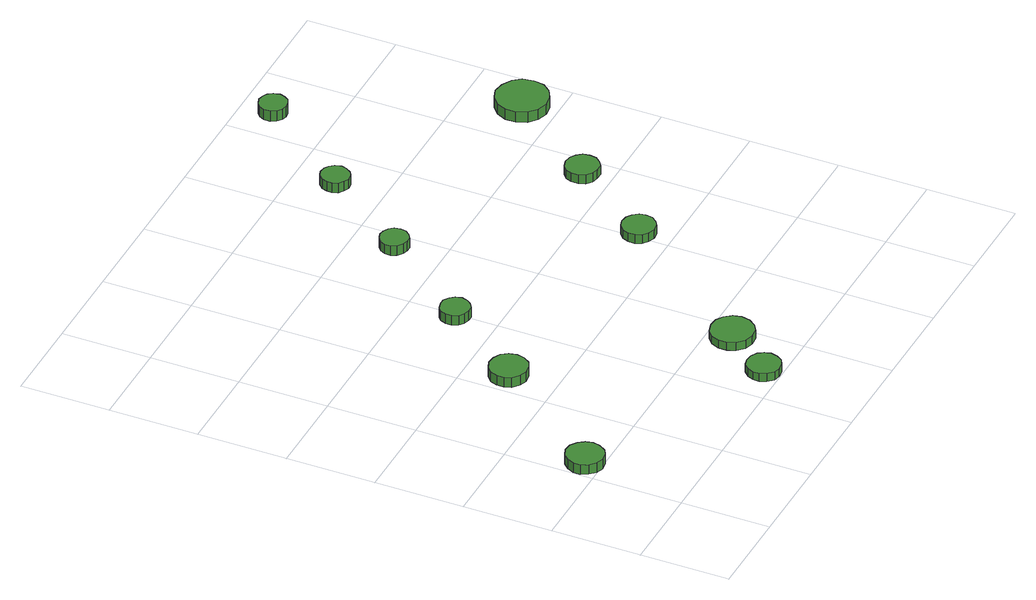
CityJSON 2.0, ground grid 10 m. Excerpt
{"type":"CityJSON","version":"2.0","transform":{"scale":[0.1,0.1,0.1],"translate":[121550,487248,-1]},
"CityObjects":{
"tree1":{"type":"SolitaryVegetationObject","attributes":{"function":"something"},"geometry":[{"type":"MultiSurface","lod":"1","boundaries":[[[0,1,2,3,4,5,6,7,8,9,10,11,12,13,14]],[[15,16,17,18,19,20,21,22,23,24,25,26,27,28,29]],[[0,29,28,1]],[[1,28,27,2]],[[2,27,26,3]],[[3,26,25,4]],[[4,25,24,5]],[[5,24,23,6]],[[6,23,22,7]],[[7,22,21,8]],[[8,21,20,9]],[[9,20,19,10]],[[10,19,18,11]],[[11,18,17,12]],[[12,17,16,13]],[[13,16,15,14]],[[14,15,29,0]]]}]},
"tree2":{"type":"SolitaryVegetationObject","attributes":{"function":"something"},"geometry":[{"type":"MultiSurface","lod":"1","boundaries":[[[30,31,32,33,34,35,36,37,38,39,40,41,42,43,44]],[[45,46,47,48,49,50,51,52,53,54,55,56,57,58,59]],[[30,59,58,31]],[[31,58,57,32]],[[32,57,56,33]],[[33,56,55,34]],[[34,55,54,35]],[[35,54,53,36]],[[36,53,52,37]],[[37,52,51,38]],[[38,51,50,39]],[[39,50,49,40]],[[40,49,48,41]],[[41,48,47,42]],[[42,47,46,43]],[[43,46,45,44]],[[44,45,59,30]]]}]},
"tree3":{"type":"SolitaryVegetationObject","attributes":{"function":"something"},"geometry":[{"type":"MultiSurface","lod":"1","boundaries":[[[60,61,62,63,64,65,66,67,68,69,70,71,72,73,74]],[[75,76,77,78,79,80,81,82,83,84,85,86,87,88,89]],[[60,89,88,61]],[[61,88,87,62]],[[62,87,86,63]],[[63,86,85,64]],[[64,85,84,65]],[[65,84,83,66]],[[66,83,82,67]],[[67,82,81,68]],[[68,81,80,69]],[[69,80,79,70]],[[70,79,78,71]],[[71,78,77,72]],[[72,77,76,73]],[[73,76,75,74]],[[74,75,89,60]]]}]},
"tree4":{"type":"SolitaryVegetationObject","attributes":{"function":"something"},"geometry":[{"type":"MultiSurface","lod":"1","boundaries":[[[90,91,92,93,94,95,96,97,98,99,100,101,102,103,104]],[[105,106,107,108,109,110,111,112,113,114,115,116,117,118,119]],[[90,119,118,91]],[[91,118,117,92]],[[92,117,116,93]],[[93,116,115,94]],[[94,115,114,95]],[[95,114,113,96]],[[96,113,112,97]],[[97,112,111,98]],[[98,111,110,99]],[[99,110,109,100]],[[100,109,108,101]],[[101,108,107,102]],[[102,107,106,103]],[[103,106,105,104]],[[104,105,119,90]]]}]},
"tree5":{"type":"SolitaryVegetationObject","attributes":{"function":"something"},"geometry":[{"type":"MultiSurface","lod":"1","boundaries":[[[120,121,122,123,124,125,126,127,128,129,130,131,132,133,134]],[[135,136,137,138,139,140,141,142,143,144,145,146,147,148,149]],[[120,149,148,121]],[[121,148,147,122]],[[122,147,146,123]],[[123,146,145,124]],[[124,145,144,125]],[[125,144,143,126]],[[126,143,142,127]],[[127,142,141,128]],[[128,141,140,129]],[[129,140,139,130]],[[130,139,138,131]],[[131,138,137,132]],[[132,137,136,133]],[[133,136,135,134]],[[134,135,149,120]]]}]},
"tree6":{"type":"SolitaryVegetationObject","attributes":{"function":"something"},"geometry":[{"type":"MultiSurface","lod":"1","boundaries":[[[150,151,152,153,154,155,156,157,158,159,160,161,162,163,164]],[[165,166,167,168,169,170,171,172,173,174,175,176,177,178,179]],[[150,179,178,151]],[[151,178,177,152]],[[152,177,176,153]],[[153,176,175,154]],[[154,175,174,155]],[[155,174,173,156]],[[156,173,172,157]],[[157,172,171,158]],[[158,171,170,159]],[[159,170,169,160]],[[160,169,168,161]],[[161,168,167,162]],[[162,167,166,163]],[[163,166,165,164]],[[164,165,179,150]]]}]},
"tree7":{"type":"SolitaryVegetationObject","attributes":{"function":"something"},"geometry":[{"type":"MultiSurface","lod":"1","boundaries":[[[180,181,182,183,184,185,186,187,188,189,190,191,192,193,194]],[[195,196,197,198,199,200,201,202,203,204,205,206,207,208,209]],[[180,209,208,181]],[[181,208,207,182]],[[182,207,206,183]],[[183,206,205,184]],[[184,205,204,185]],[[185,204,203,186]],[[186,203,202,187]],[[187,202,201,188]],[[188,201,200,189]],[[189,200,199,190]],[[190,199,198,191]],[[191,198,197,192]],[[192,197,196,193]],[[193,196,195,194]],[[194,195,209,180]]]}]},
"tree8":{"type":"SolitaryVegetationObject","attributes":{"function":"something"},"geometry":[{"type":"MultiSurface","lod":"1","boundaries":[[[210,211,212,213,214,215,216,217,218,219,220,221,222,223,224]],[[225,226,227,228,229,230,231,232,233,234,235,236,237,238,239]],[[210,239,238,211]],[[211,238,237,212]],[[212,237,236,213]],[[213,236,235,214]],[[214,235,234,215]],[[215,234,233,216]],[[216,233,232,217]],[[217,232,231,218]],[[218,231,230,219]],[[219,230,229,220]],[[220,229,228,221]],[[221,228,227,222]],[[222,227,226,223]],[[223,226,225,224]],[[224,225,239,210]]]}]},
"tree9":{"type":"SolitaryVegetationObject","attributes":{"function":"something"},"geometry":[{"type":"MultiSurface","lod":"1","boundaries":[[[240,241,242,243,244,245,246,247,248,249,250,251,252,253,254]],[[255,256,257,258,259,260,261,262,263,264,265,266,267,268,269]],[[240,269,268,241]],[[241,268,267,242]],[[242,267,266,243]],[[243,266,265,244]],[[244,265,264,245]],[[245,264,263,246]],[[246,263,262,247]],[[247,262,261,248]],[[248,261,260,249]],[[249,260,259,250]],[[250,259,258,251]],[[251,258,257,252]],[[252,257,256,253]],[[253,256,255,254]],[[254,255,269,240]]]}]},
"tree10":{"type":"SolitaryVegetationObject","attributes":{"function":"something"},"geometry":[{"type":"MultiSurface","lod":"1","boundaries":[[[270,271,272,273,274,275,276,277,278,279,280,281,282,283,284]],[[285,286,287,288,289,290,291,292,293,294,295,296,297,298,299]],[[270,299,298,271]],[[271,298,297,272]],[[272,297,296,273]],[[273,296,295,274]],[[274,295,294,275]],[[275,294,293,276]],[[276,293,292,277]],[[277,292,291,278]],[[278,291,290,279]],[[279,290,289,280]],[[280,289,288,281]],[[281,288,287,282]],[[282,287,286,283]],[[283,286,285,284]],[[284,285,299,270]]]}]},
"tree11":{"type":"SolitaryVegetationObject","attributes":{"function":"something"},"geometry":[{"type":"MultiSurface","lod":"1","boundaries":[[[300,301,302,303,304,305,306,307,308,309,310,311,312,313,314]],[[315,316,317,318,319,320,321,322,323,324,325,326,327,328,329]],[[300,329,328,301]],[[301,328,327,302]],[[302,327,326,303]],[[303,326,325,304]],[[304,325,324,305]],[[305,324,323,306]],[[306,323,322,307]],[[307,322,321,308]],[[308,321,320,309]],[[309,320,319,310]],[[310,319,318,311]],[[311,318,317,312]],[[312,317,316,313]],[[313,316,315,314]],[[314,315,329,300]]]}]}
},
"vertices":[
[43,119,18],[41,127,18],[36,134,18],[29,139,18],[20,140,18],[12,137,18],[6,131,18],[2,123,18],[2,115,18],[6,107,18],[12,101,18],[20,98,18],[29,99,18],[36,103,18],[41,111,18],[41,111,6],[36,103,6],[29,99,6],[20,98,6],[12,101,6],[6,107,6],[2,115,6],[2,123,6],[6,131,6],[12,137,6],[20,140,6],[29,139,6],[36,134,6],[41,127,6],[43,119,6],
[149,254,18],[147,263,18],[142,270,18],[134,274,18],[125,275,18],[117,272,18],[110,266,18],[107,258,18],[107,250,18],[110,242,18],[117,236,18],[125,233,18],[134,234,18],[142,238,18],[147,245,18],[147,245,6],[142,238,6],[134,234,6],[125,233,6],[117,236,6],[110,242,6],[107,250,6],[107,258,6],[110,266,6],[117,272,6],[125,275,6],[134,274,6],[142,270,6],[147,263,6],[149,254,6],
[263,20,16],[261,27,16],[257,33,16],[250,37,16],[242,38,16],[235,36,16],[229,30,16],[226,23,16],[226,16,16],[229,9,16],[235,3,16],[242,1,16],[250,2,16],[257,6,16],[261,12,16],[261,12,6],[257,6,6],[250,2,6],[242,1,6],[235,3,6],[229,9,6],[226,16,6],[226,23,6],[229,30,6],[235,36,6],[242,38,6],[250,37,6],[257,33,6],[261,27,6],[263,20,6],
[215,347,18],[213,354,18],[209,359,18],[203,363,18],[197,363,18],[190,361,18],[185,357,18],[182,350,18],[182,344,18],[185,337,18],[190,333,18],[197,331,18],[203,331,18],[209,335,18],[213,340,18],[213,340,6],[209,335,6],[203,331,6],[197,331,6],[190,333,6],[185,337,6],[182,344,6],[182,350,6],[185,357,6],[190,361,6],[197,363,6],[203,363,6],[209,359,6],[213,354,6],[215,347,6],
[308,74,16],[306,83,16],[300,91,16],[292,96,16],[282,97,16],[272,94,16],[265,88,16],[261,79,16],[261,69,16],[265,60,16],[272,53,16],[282,50,16],[292,51,16],[300,56,16],[306,64,16],[306,64,6],[300,56,6],[292,51,6],[282,50,6],[272,53,6],[265,60,6],[261,69,6],[261,79,6],[265,88,6],[272,94,6],[282,97,6],[292,96,6],[300,91,6],[306,83,6],[308,74,6],
[297,454,18],[296,461,18],[292,466,18],[286,469,18],[280,470,18],[274,468,18],[269,464,18],[266,458,18],[266,451,18],[269,445,18],[274,441,18],[280,439,18],[286,439,18],[292,443,18],[296,448,18],[296,448,6],[292,443,6],[286,439,6],[280,439,6],[274,441,6],[269,445,6],[266,451,6],[266,458,6],[269,464,6],[274,468,6],[280,470,6],[286,469,6],[292,466,6],[296,461,6],[297,454,6],
[426,237,17],[425,244,17],[420,250,17],[414,254,17],[406,255,17],[399,253,17],[393,247,17],[390,240,17],[390,233,17],[393,226,17],[399,221,17],[406,218,17],[414,219,17],[420,223,17],[425,229,17],[425,229,6],[420,223,6],[414,219,6],[406,218,6],[399,221,6],[393,226,6],[390,233,6],[390,240,6],[393,247,6],[399,253,6],[406,255,6],[414,254,6],[420,250,6],[425,244,6],[426,237,6],
[371,555,18],[369,562,18],[365,567,18],[360,570,18],[353,571,18],[347,569,18],[342,564,18],[340,558,18],[340,552,18],[342,546,18],[347,542,18],[353,539,18],[360,540,18],[365,543,18],[369,549,18],[369,549,6],[365,543,6],[360,540,6],[353,539,6],[347,542,6],[342,546,6],[340,552,6],[340,558,6],[342,564,6],[347,569,6],[353,571,6],[360,570,6],[365,567,6],[369,562,6],[371,555,6],
[496,333,17],[495,340,17],[490,346,17],[484,350,17],[476,351,17],[469,349,17],[463,344,17],[460,337,17],[460,329,17],[463,322,17],[469,317,17],[476,315,17],[484,315,17],[490,319,17],[495,325,17],[495,325,6],[490,319,6],[484,315,6],[476,315,6],[469,317,6],[463,322,6],[460,329,6],[460,337,6],[463,344,6],[469,349,6],[476,351,6],[484,350,6],[490,346,6],[495,340,6],[496,333,6],
[449,661,25],[447,668,25],[444,673,25],[438,676,25],[432,677,25],[426,675,25],[421,671,25],[418,665,25],[418,658,25],[421,652,25],[426,648,25],[432,646,25],[438,647,25],[444,650,25],[447,655,25],[447,655,12],[444,650,12],[438,647,12],[432,646,12],[426,648,12],[421,652,12],[418,658,12],[418,665,12],[421,671,12],[426,675,12],[432,677,12],[438,676,12],[444,673,12],[447,668,12],[449,661,12],
[587,438,19],[585,450,19],[578,459,19],[567,465,19],[555,467,19],[544,463,19],[535,455,19],[530,444,19],[530,432,19],[535,421,19],[544,413,19],[555,409,19],[567,411,19],[578,417,19],[585,426,19],[585,426,6],[578,417,6],[567,411,6],[555,409,6],[544,413,6],[535,421,6],[530,432,6],[530,444,6],[535,455,6],[544,463,6],[555,467,6],[567,465,6],[578,459,6],[585,450,6],[587,438,6]
]}
